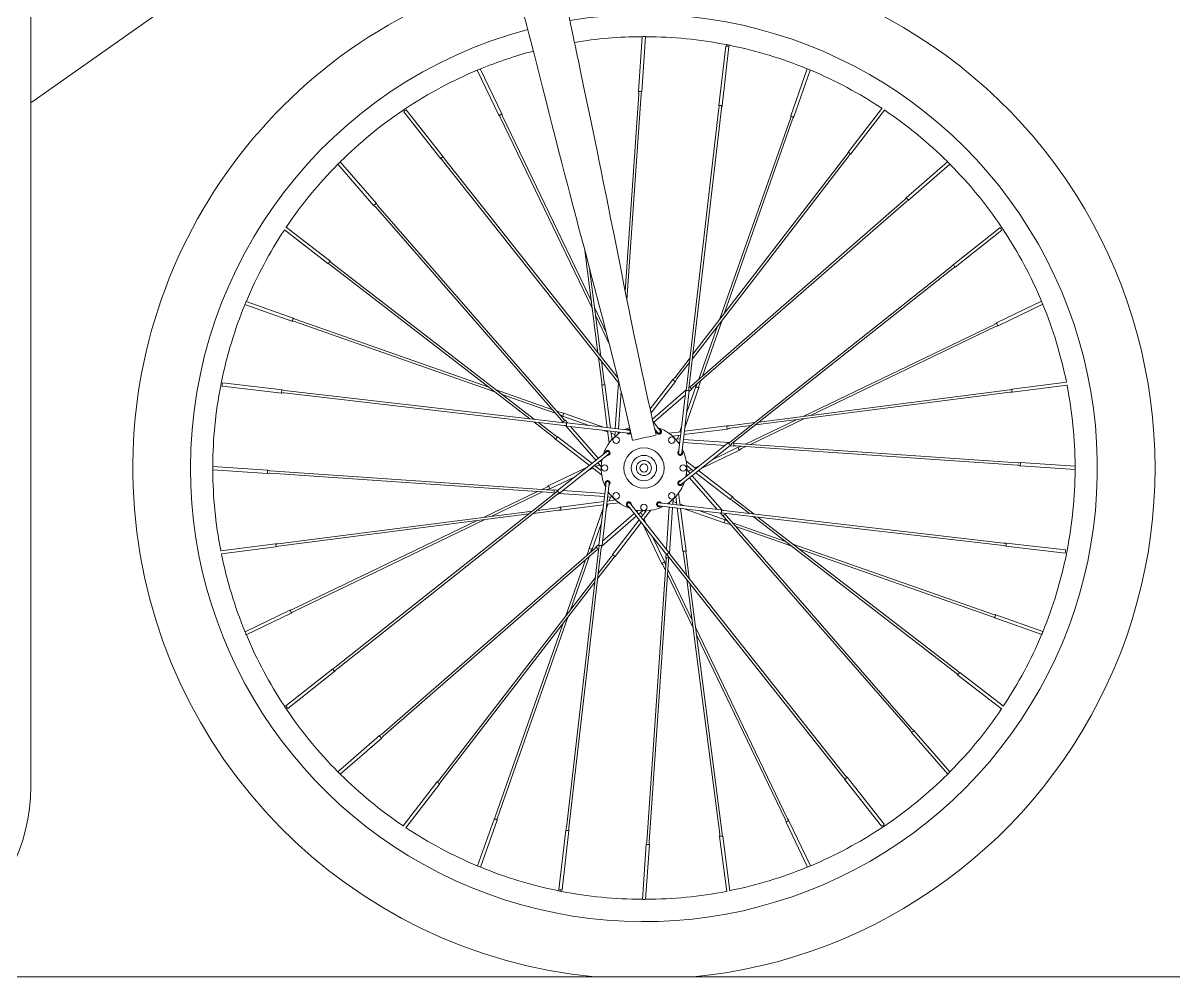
# Model space of a CAD drawing. Header units: inches. Extents: x -27 to 495, y -3 to 144.
# Drawn here: x 351.54 to 380.09, y 101.92 to 125.57 of the extents above; entities that cross this region are included whole.
import ezdxf

# ---------------------------------------------------------------- set-up
doc = ezdxf.new("R2010")
doc.units = ezdxf.units.IN
doc.layers.add('ZANO_R', color=7, linetype='Continuous', lineweight=0)

msp = doc.modelspace()

# ---------------------------------------------------------------- linework, layer by layer
at = {"layer": 'ZANO_R'}
for p, q in [((351.73302, 106.64165), (351.73302, 133.88574)), ((351.73302, 123.59421), (358.46796, 128.34328)), ((366.89924, 125.23632), (366.80576, 123.87568)), ((366.88557, 123.87019), (366.97944, 125.23653)), ((368.97186, 124.9994), (368.801, 123.52653)), ((368.88047, 123.51732), (369.05133, 124.99018)), ((362.80357, 124.40345), (362.80198, 124.40267)), ((362.80725, 124.40503), (363.34246, 123.29086)), ((363.41457, 123.3255), (362.88102, 124.43621)), ((370.99419, 124.43856), (370.5848, 123.27228)), ((370.66028, 123.24578), (371.06823, 124.40794)), ((366.8115, 123.8133), (366.47592, 118.92904)), ((366.52076, 118.70631), (366.87135, 123.80918)), ((360.98068, 123.3716), (361.90133, 122.20931)), ((361.96404, 122.25898), (361.04339, 123.42127)), ((368.80382, 123.46406), (367.99811, 116.51866)), ((368.05771, 116.51175), (368.86342, 123.45715)), ((372.84563, 123.45892), (372.01276, 122.37963)), ((372.0761, 122.33076), (372.91274, 123.41493)), ((363.3782, 123.23955), (365.66139, 118.4865)), ((365.63698, 118.67587), (363.43228, 123.26553)), ((370.57379, 123.21072), (368.82734, 118.23535)), ((368.94399, 118.38651), (370.6304, 123.19085)), ((368.14346, 117.25092), (372.0304, 122.28791)), ((371.9829, 122.32456), (368.15687, 117.36651)), ((359.34758, 122.07357), (360.2436, 121.04534)), ((360.30391, 121.0979), (359.40415, 122.13042)), ((361.9475, 122.16713), (366.28892, 116.68627)), ((366.29289, 116.77789), (361.99453, 122.20438)), ((374.47548, 122.13291), (373.44725, 121.23688)), ((373.49981, 121.17657), (374.53233, 122.07633)), ((373.4072, 121.18871), (368.12691, 116.58734)), ((368.16633, 116.54211), (373.44662, 121.14348)), ((360.29177, 121.00529), (364.89314, 115.725)), ((364.93838, 115.76442), (360.337, 121.04471)), ((359.14973, 119.67419), (358.06555, 120.51083)), ((358.02156, 120.44372), (359.10085, 119.61085)), ((375.77351, 120.49981), (374.61122, 119.57915)), ((374.66089, 119.51644), (375.82318, 120.4371)), ((365.4746, 119.93591), (365.80166, 117.39805)), ((359.15592, 119.58099), (364.11397, 115.75496)), ((364.22956, 115.74155), (359.19258, 119.62849)), ((365.87391, 117.30683), (365.5926, 119.48971)), ((374.56904, 119.53298), (369.08818, 115.19156)), ((369.12543, 115.14453), (374.60629, 119.48595)), ((357.04192, 118.59228), (358.2082, 118.18289)), ((358.2347, 118.25838), (357.07254, 118.66632)), ((376.80694, 118.67323), (375.69277, 118.13803)), ((375.72741, 118.06591), (376.83764, 118.59923)), ((363.09397, 116.54208), (358.28964, 118.22849)), ((366.00834, 117.90279), (365.71966, 118.50376)), ((365.74406, 118.31439), (366.08481, 117.60503)), ((358.26976, 118.17188), (363.24513, 116.42543)), ((368.76409, 118.05519), (368.30259, 116.74043)), ((368.3942, 116.82026), (368.88074, 118.20635)), ((375.64145, 118.10228), (370.88841, 115.81909)), ((371.07778, 115.8435), (375.66743, 118.0482)), ((365.81653, 117.28264), (365.8964, 116.66291)), ((365.9559, 116.67058), (365.88878, 117.19143)), ((368.08578, 117.27439), (367.70404, 116.7797)), ((367.75154, 116.74305), (368.07237, 117.1588)), ((356.48108, 116.56995), (357.95395, 116.39909)), ((357.96316, 116.47856), (356.4903, 116.64942)), ((365.89438, 116.6003), (366.03068, 115.54268)), ((366.11257, 115.53318), (365.97373, 116.61052)), ((366.30941, 116.65134), (366.23164, 115.51937)), ((366.31941, 116.63167), (366.33315, 116.61432)), ((367.65834, 116.73685), (367.09459, 116.0063)), ((367.11776, 115.90537), (367.72168, 116.68798)), ((367.95488, 115.53851), (368.30359, 116.53195)), ((368.22811, 116.55844), (367.99673, 115.89928)), ((368.07372, 116.55425), (368.0614, 116.54351)), ((368.26234, 116.62577), (368.25799, 116.61338)), ((368.3146, 116.59351), (368.35395, 116.70561)), ((377.4234, 116.67135), (376.0713, 116.49711)), ((376.08152, 116.41776), (377.43975, 116.5928)), ((358.01642, 116.40191), (364.96182, 115.5962)), ((364.96874, 115.6558), (358.02333, 116.46151)), ((364.66022, 115.99229), (363.27413, 116.47884)), ((363.4253, 116.36219), (364.74005, 115.90068)), ((366.3112, 115.51014), (366.37521, 116.44194)), ((367.9879, 116.47947), (367.15312, 115.75202)), ((367.18221, 115.67126), (367.96931, 116.35715)), ((367.98106, 116.45849), (367.8102, 114.98563)), ((367.88967, 114.97641), (368.06053, 116.44927)), ((368.0589, 116.43523), (368.12627, 116.49394)), ((369.70874, 115.60657), (376.01891, 116.41978)), ((376.01124, 116.47928), (369.79996, 115.67882)), ((364.88697, 115.9127), (364.77488, 115.95204)), ((364.20609, 115.68387), (364.70078, 115.30213)), ((364.73743, 115.34963), (364.32168, 115.67046)), ((364.85471, 115.86043), (364.8671, 115.85608)), ((364.92204, 115.8262), (365.5812, 115.59482)), ((364.92623, 115.67181), (364.93697, 115.65949)), ((365.94197, 115.55297), (364.94853, 115.90169)), ((365.04525, 115.65699), (364.98654, 115.72437)), ((366.50407, 115.48776), (365.03121, 115.65862)), ((367.30278, 115.51905), (367.16746, 115.68988)), ((369.68455, 115.66395), (369.06482, 115.58409)), ((370.7163, 115.73642), (369.46029, 115.13308)), ((369.58152, 115.12475), (370.90567, 115.76082)), ((365.00101, 115.58599), (365.74644, 114.73058)), ((365.02199, 115.57916), (366.49485, 115.4083)), ((365.80922, 114.7803), (365.12333, 115.5674)), ((365.92389, 115.47453), (366.04494, 115.43204)), ((366.04122, 115.46092), (366.07982, 115.16134)), ((366.14935, 115.24773), (366.1231, 115.45142)), ((366.12942, 115.40238), (366.22138, 115.3701)), ((366.22615, 115.43947), (366.21777, 115.31746)), ((366.30285, 115.38865), (366.30571, 115.43024)), ((366.33799, 115.41396), (366.30537, 115.42541)), ((366.52498, 115.48534), (366.54416, 115.49781)), ((367.21057, 115.50662), (367.24007, 115.46938)), ((367.86283, 115.43927), (367.56325, 115.40066)), ((367.87644, 115.55659), (367.83395, 115.43554)), ((367.93509, 115.36792), (369.01243, 115.50676)), ((369.00221, 115.5861), (367.94459, 115.4498)), ((369.07249, 115.52458), (369.59333, 115.5917)), ((364.74363, 115.25643), (365.58786, 114.60496)), ((365.65248, 114.65614), (364.7925, 115.31977)), ((367.64964, 115.33113), (367.85333, 115.35738)), ((367.84137, 115.25433), (367.71937, 115.26271)), ((367.80429, 115.35106), (367.77201, 115.2591)), ((367.79056, 115.17763), (367.83215, 115.17478)), ((367.81587, 115.14249), (367.82732, 115.17511)), ((369.03358, 115.16107), (367.87129, 114.24042)), ((367.91205, 115.16929), (368.95361, 115.09773)), ((367.92096, 114.1777), (369.08325, 115.09836)), ((369.05324, 115.17107), (367.92127, 115.24884)), ((369.07217, 115.08958), (369.16132, 115.08345)), ((369.1668, 115.16327), (369.1505, 115.16439)), ((369.2237, 115.08919), (376.21109, 114.60913)), ((376.21521, 114.66899), (369.22781, 115.14905)), ((365.96143, 114.90087), (364.79914, 113.98021)), ((364.84881, 113.9175), (366.0111, 114.83816)), ((368.36454, 114.52906), (369.31358, 114.98495)), ((369.27894, 115.05706), (368.64923, 114.75457)), ((369.35076, 115.08046), (369.33892, 115.07478)), ((369.3649, 115.02069), (369.47199, 115.07213)), ((357.61029, 114.48366), (356.24395, 114.57754)), ((365.51785, 114.54951), (364.56881, 114.09362)), ((365.56053, 114.48126), (365.67617, 114.53681)), ((365.65312, 114.5546), (365.89226, 114.37006)), ((365.88033, 114.48031), (365.71774, 114.60578)), ((365.75688, 114.57558), (365.84474, 114.61778)), ((365.79906, 114.6702), (365.8794, 114.578)), ((365.88922, 114.6885), (365.86184, 114.71993)), ((365.89618, 114.73124), (365.86502, 114.71628)), ((368.22927, 114.52397), (367.99013, 114.70851)), ((368.00206, 114.59826), (368.16465, 114.47279)), ((368.32186, 114.59731), (368.20622, 114.54176)), ((376.2721, 114.59491), (377.63843, 114.50104)), ((377.63824, 114.58124), (376.27759, 114.67472)), ((356.24416, 114.49733), (357.6048, 114.40385)), ((357.66719, 114.40959), (364.65458, 113.92952)), ((364.65869, 113.98938), (357.6713, 114.46945)), ((364.60345, 114.02151), (365.23316, 114.324)), ((367.98621, 114.34733), (368.01737, 114.3623)), ((367.99317, 114.39007), (368.02055, 114.35865)), ((368.08333, 114.40838), (368.00299, 114.50057)), ((368.12551, 114.50299), (368.03765, 114.46079)), ((368.07317, 114.29827), (368.75906, 113.51117)), ((368.88138, 113.49258), (368.13595, 114.348)), ((368.22991, 114.42243), (369.08989, 113.7588)), ((369.13876, 113.82214), (368.29453, 114.47361)), ((364.30087, 113.95382), (362.97672, 113.31775)), ((363.16609, 113.34215), (364.4221, 113.94549)), ((364.51749, 114.05788), (364.4104, 114.00644)), ((364.53163, 113.99811), (364.54347, 114.0038)), ((364.81022, 113.98899), (364.72107, 113.99512)), ((365.97034, 113.90929), (364.92878, 113.98085)), ((365.99272, 114.10216), (365.82186, 112.6293)), ((365.90133, 112.62008), (366.07219, 114.09295)), ((365.99791, 114.16617), (365.99902, 114.15651)), ((364.75696, 113.93404), (359.2761, 109.59262)), ((359.31335, 109.54559), (364.79421, 113.88701)), ((364.71559, 113.91531), (364.73189, 113.91419)), ((364.82915, 113.9075), (365.96112, 113.82973)), ((365.9473, 113.71066), (364.86996, 113.57182)), ((366.01956, 113.63931), (366.31914, 113.67792)), ((366.23275, 113.74744), (366.02906, 113.72119)), ((366.04102, 113.82424), (366.16302, 113.81586)), ((366.09183, 113.90094), (366.05024, 113.9038)), ((366.06652, 113.93608), (366.05507, 113.90347)), ((366.0781, 113.72751), (366.11038, 113.81948)), ((368.8604, 113.49942), (367.38754, 113.67028)), ((367.5444, 113.66461), (367.57702, 113.65317)), ((367.57954, 113.68992), (367.57668, 113.64834)), ((367.65624, 113.63911), (367.66462, 113.76111)), ((367.75297, 113.67619), (367.661, 113.70847)), ((367.73304, 113.83084), (367.75929, 113.62715)), ((367.84117, 113.61765), (367.80257, 113.91724)), ((369.14495, 113.72894), (369.56071, 113.40811)), ((369.6763, 113.3947), (369.18161, 113.77644)), ((364.17365, 113.472), (357.86348, 112.6588)), ((357.87115, 112.59929), (364.08243, 113.39975)), ((364.19784, 113.41462), (364.81757, 113.49449)), ((364.8099, 113.55399), (364.28906, 113.48687)), ((364.88018, 113.49247), (365.9378, 113.62877)), ((365.92751, 113.54006), (365.5788, 112.54662)), ((366.70018, 113.40731), (365.91308, 112.72142)), ((366.00595, 113.52198), (366.04844, 113.64303)), ((366.57961, 113.55952), (367.50027, 112.39723)), ((367.56298, 112.4469), (366.64232, 113.60919)), ((366.74924, 113.49427), (366.76421, 113.46311)), ((366.79198, 113.48732), (366.76056, 113.45993)), ((366.81028, 113.39715), (366.90248, 113.47749)), ((366.9049, 113.35497), (366.8627, 113.44283)), ((367.00017, 113.47842), (366.8747, 113.31583)), ((366.92588, 113.25121), (367.11042, 113.49035)), ((367.37832, 113.59081), (368.85118, 113.41995)), ((367.57119, 113.56844), (367.49963, 112.52687)), ((367.57298, 112.42724), (367.65075, 113.55921)), ((367.76982, 113.54539), (367.90866, 112.46805)), ((367.9585, 113.60404), (367.83745, 113.64653)), ((367.98801, 112.47827), (367.85171, 113.53589)), ((367.94042, 113.5256), (368.93386, 113.17689)), ((368.96035, 113.25237), (368.30119, 113.48375)), ((368.83714, 113.42158), (368.89585, 113.35421)), ((368.91365, 113.42277), (375.85906, 112.61706)), ((375.86597, 112.67666), (368.92057, 113.48237)), ((368.95616, 113.40677), (368.94542, 113.41908)), ((362.80461, 113.23507), (358.21496, 111.03037)), ((358.24093, 110.97629), (362.99398, 113.25948)), ((365.65428, 112.52013), (365.88566, 113.17929)), ((365.89449, 112.5991), (366.7499, 113.34453)), ((366.82434, 113.25057), (366.16071, 112.3906)), ((366.22405, 112.34172), (366.87552, 113.18595)), ((366.93097, 113.11594), (367.38686, 112.1669)), ((366.99922, 113.15862), (366.94367, 113.27426)), ((368.94401, 113.31415), (373.54539, 108.03386)), ((373.59062, 108.07328), (368.98925, 113.35357)), ((368.99542, 113.16588), (369.10751, 113.12653)), ((369.02768, 113.21814), (369.01529, 113.22249)), ((370.45709, 112.71639), (369.14234, 113.17789)), ((369.22217, 113.08628), (370.60826, 112.59974)), ((369.65283, 113.33702), (374.68981, 109.45008)), ((374.72647, 109.49758), (369.76842, 113.32361)), ((367.45897, 112.20154), (367.15648, 112.83125)), ((357.80087, 112.66081), (356.44266, 112.48578)), ((356.45899, 112.40722), (357.81109, 112.58147)), ((365.71606, 112.53647), (360.43577, 107.9351)), ((365.82468, 112.56683), (365.01897, 105.62142)), ((365.07857, 105.61451), (365.88428, 112.55991)), ((365.82349, 112.64335), (365.75612, 112.58464)), ((365.80867, 112.52432), (365.82099, 112.53506)), ((375.61263, 110.90669), (370.63726, 112.65315)), ((370.78842, 112.5365), (375.59275, 110.85008)), ((375.91923, 112.60001), (377.39209, 112.42915)), ((377.40131, 112.50862), (375.92844, 112.67948)), ((360.47519, 107.88986), (365.75548, 112.49123)), ((365.48819, 112.25831), (365.00165, 110.87222)), ((365.1183, 111.02339), (365.5798, 112.33814)), ((365.56779, 112.48507), (365.52844, 112.37297)), ((365.62005, 112.4528), (365.6244, 112.46519)), ((365.79661, 111.80418), (366.17835, 112.29887)), ((366.13085, 112.33553), (365.81002, 111.91977)), ((367.4911, 112.25678), (367.01104, 105.26939)), ((367.07089, 105.26528), (367.55096, 112.25267)), ((367.49149, 112.40832), (367.48536, 112.31916)), ((367.54644, 112.35505), (371.88786, 106.87419)), ((367.56518, 112.31368), (367.5663, 112.32998)), ((371.93489, 106.91144), (367.59347, 112.39231)), ((367.92649, 112.40799), (367.99361, 111.88715)), ((368.06586, 111.79593), (367.98599, 112.41566)), ((367.4226, 112.11559), (367.47404, 112.0085)), ((367.48237, 112.12973), (367.47668, 112.14157)), ((368.13833, 110.76419), (367.53499, 112.02019)), ((365.73893, 111.82765), (361.85199, 106.79067)), ((361.89949, 106.75401), (365.72552, 111.71206)), ((367.52666, 111.89896), (368.16273, 110.57481)), ((368.00848, 111.77174), (368.82168, 105.46157)), ((368.88119, 105.46924), (368.08073, 111.68052)), ((358.15498, 111.01266), (357.04475, 110.47935)), ((357.07545, 110.40534), (358.18962, 110.94055)), ((363.3086, 105.86786), (365.05505, 110.84322)), ((375.64769, 110.8202), (376.80985, 110.41226)), ((376.84047, 110.48629), (375.67418, 110.89568)), ((364.9384, 110.69206), (363.25199, 105.88773)), ((370.50419, 105.83903), (368.221, 110.59207)), ((368.24541, 110.4027), (370.45011, 105.81305)), ((359.2215, 109.56213), (358.05921, 108.64148)), ((358.10888, 108.57877), (359.27117, 109.49942)), ((374.73266, 109.40438), (375.81684, 108.56775)), ((375.86083, 108.63485), (374.78154, 109.46772)), ((373.57848, 107.98067), (374.47823, 106.94816)), ((374.53482, 107.005), (373.63879, 108.03323)), ((360.38258, 107.90201), (359.35006, 107.00225)), ((359.40691, 106.94567), (360.43514, 107.84169)), ((371.91835, 106.81959), (372.839, 105.6573)), ((372.90171, 105.70697), (371.98106, 106.86926)), ((361.80629, 106.74782), (360.96965, 105.66363)), ((361.03676, 105.61965), (361.86963, 106.69894)), ((363.2221, 105.83279), (362.81416, 104.67063)), ((362.8882, 104.64001), (363.29759, 105.8063)), ((370.46782, 105.75307), (371.00114, 104.64284)), ((371.07514, 104.67354), (370.53993, 105.78771)), ((365.00192, 105.56126), (364.83106, 104.08839)), ((364.91053, 104.07917), (365.08139, 105.55204)), ((368.81967, 105.39896), (368.99471, 104.04075)), ((369.07326, 104.05708), (368.89901, 105.40919)), ((366.99682, 105.20838), (366.90295, 103.84205)), ((366.98315, 103.84224), (367.07663, 105.20289)), ((310.13543, 101.91724), (398.52484, 101.91724)), ((365.7198, 101.91724), (366.94119, 101.91724)), ((366.94119, 101.91724), (368.16266, 101.91724))]:
    msp.add_line(p, q, dxfattribs=at)
at = {"layer": 'ZANO_R', "flags": 128}
for points in [[(363.97401, 125.75666), (364.03795, 125.50589), (364.09655, 125.27585), (364.14976, 125.06681), (364.18582, 124.92509), (364.21564, 124.80781), (364.23941, 124.71434), (364.26572, 124.61086), (364.29942, 124.47829), (364.34051, 124.31662), (364.42392, 123.98843), (364.50505, 123.66942), (364.58337, 123.3618), (364.659, 123.06528), (364.73816, 122.75569), (364.82495, 122.41757), (364.89673, 122.13917), (364.9732, 121.84405), (365.05151, 121.54332), (365.12066, 121.27883), (365.17948, 121.05456), (365.2274, 120.87228), (365.27348, 120.69727), (365.32131, 120.51591), (365.37128, 120.32669), (365.44758, 120.03805), (365.52966, 119.72776), (365.61846, 119.39188), (365.71709, 119.01812), (365.82554, 118.60548), (365.90571, 118.29872), (365.97242, 118.04192), (366.02495, 117.83846), (366.07823, 117.63084), (366.13639, 117.40258), (366.1973, 117.16144), (366.26044, 116.90887), (366.29921, 116.75236), (366.33645, 116.60091), (366.37216, 116.45454), (366.40638, 116.31323), (366.44125, 116.16809), (366.48364, 115.98996), (366.53454, 115.77354), (366.59359, 115.51874), (366.66035, 115.22545)], [(367.24487, 115.36081), (367.16635, 115.69462), (367.10104, 115.97787), (367.04831, 116.21038), (367.00764, 116.39202), (366.97248, 116.5507), (366.93619, 116.71603), (366.89879, 116.88801), (366.82862, 117.2151), (366.7624, 117.52865), (366.7015, 117.82086), (366.6601, 118.02145), (366.61754, 118.22918), (366.56463, 118.48922), (366.50393, 118.78962), (366.44574, 119.07928), (366.39104, 119.35271), (366.33973, 119.60987), (366.2574, 120.02313), (366.18255, 120.39884), (366.11479, 120.73838), (366.05182, 121.05301), (366.01839, 121.21954), (365.97866, 121.41697), (365.93225, 121.64686), (365.87907, 121.90919), (365.82307, 122.18398), (365.76948, 122.44548), (365.69639, 122.80001), (365.6287, 123.1266), (365.566, 123.42802), (365.50245, 123.7327), (365.43655, 124.04817), (365.36832, 124.37446), (365.3227, 124.59252), (365.28625, 124.76677), (365.26022, 124.89125), (365.24105, 124.98296), (365.21369, 125.11382), (365.17647, 125.29196), (365.12937, 125.51743), (365.07418, 125.78195)], [(366.89186, 125.23589), (366.8916, 125.23587), (366.89647, 125.23618), (366.90637, 125.23671), (366.92022, 125.23723), (366.93643, 125.23751), (366.95315, 125.23743), (366.96852, 125.23702), (366.98083, 125.23647), (366.98869, 125.23601), (366.99104, 125.23585)], [(368.97947, 125.04), (368.97912, 125.04004), (368.98324, 125.03949), (368.99244, 125.03819), (369.00568, 125.0361), (369.02144, 125.03329), (369.03788, 125.02999), (369.05315, 125.02657), (369.06561, 125.02354), (369.07387, 125.0214), (369.07701, 125.02056), (369.07684, 125.0206)], [(366.80497, 123.87513), (366.81159, 123.83869), (366.8101, 123.81338)], [(366.80578, 123.87542), (366.80576, 123.87568), (366.80894, 123.87759), (366.81772, 123.8788), (366.83075, 123.87912), (366.84605, 123.87849), (366.86129, 123.87702), (366.87415, 123.87492), (366.88268, 123.87253), (366.88557, 123.87019), (366.8855, 123.86992)], [(366.87276, 123.80909), (366.8743, 123.83214), (366.88617, 123.86965)], [(360.9574, 123.40573), (360.95713, 123.40552), (360.96066, 123.40822), (360.9683, 123.41395), (360.97929, 123.42193), (360.9925, 123.43112), (361.00646, 123.44039), (361.01959, 123.4487), (361.03038, 123.45525), (361.03752, 123.45944), (361.04008, 123.46092), (361.04003, 123.4609)], [(368.84143, 123.52794), (368.85658, 123.52571), (368.86932, 123.52292), (368.87771, 123.51997), (368.88047, 123.51732), (368.88038, 123.51702)], [(372.84278, 123.46065), (372.84364, 123.46015), (372.84567, 123.45897)], [(361.92893, 122.23889), (361.94121, 122.24803), (361.9522, 122.25506), (361.96022, 122.25891), (361.96404, 122.25898), (361.96419, 122.25872)], [(372.01182, 122.37966), (371.99708, 122.34563), (371.98178, 122.3254)], [(372.03152, 122.28705), (372.0456, 122.30536), (372.07626, 122.32994)], [(359.3423, 122.06761), (359.34396, 122.06951), (359.34925, 122.07545), (359.35761, 122.0846), (359.36826, 122.09581), (359.38005, 122.1077), (359.39166, 122.11891), (359.40176, 122.12827), (359.40908, 122.13485), (359.41268, 122.13801), (359.41245, 122.13782)], [(374.46968, 122.13804), (374.47106, 122.13683), (374.47665, 122.13187), (374.48554, 122.12376), (374.49662, 122.11329), (374.50851, 122.10155), (374.51983, 122.08986), (374.52941, 122.07957), (374.53628, 122.07194), (374.53978, 122.06797), (374.53969, 122.06807)], [(360.2438, 121.04518), (360.2436, 121.04534), (360.2445, 121.04895), (360.24985, 121.05601), (360.25884, 121.06544), (360.2701, 121.07582), (360.28192, 121.08556), (360.2925, 121.09317), (360.30022, 121.09751), (360.30391, 121.0979), (360.30406, 121.09766)], [(360.33806, 121.04563), (360.32286, 121.06302), (360.30472, 121.09794)], [(373.44631, 121.23705), (373.42522, 121.20661), (373.40627, 121.18976)], [(373.44709, 121.23668), (373.44725, 121.23688), (373.45086, 121.23598), (373.45792, 121.23063), (373.46735, 121.22164), (373.47773, 121.21038), (373.48747, 121.19856), (373.49508, 121.18799), (373.49942, 121.18026), (373.49981, 121.17657), (373.49956, 121.17642)], [(373.44754, 121.14242), (373.46493, 121.15762), (373.49985, 121.17576)], [(360.24343, 121.0444), (360.27387, 121.02331), (360.29072, 121.00437)], [(358.05834, 120.50088), (358.06618, 120.5117), (358.07205, 120.51954), (358.07491, 120.52328), (358.07472, 120.52304)], [(375.80749, 120.52327), (375.80853, 120.52191), (375.81299, 120.51603), (375.82009, 120.5064), (375.82889, 120.49401), (375.83826, 120.48019), (375.84711, 120.4665), (375.85452, 120.45449), (375.85982, 120.44559), (375.86253, 120.44094), (375.86248, 120.44101)], [(358.01958, 120.44045), (358.0209, 120.44273), (358.02151, 120.44376)], [(359.19343, 119.62961), (359.17512, 119.64369), (359.15054, 119.67435)], [(359.10082, 119.60992), (359.13485, 119.59517), (359.15509, 119.57987)], [(374.6408, 119.55155), (374.64994, 119.53927), (374.65697, 119.52828), (374.66082, 119.52026), (374.66089, 119.51644), (374.66062, 119.51629)], [(357.03979, 118.58665), (357.03974, 118.5865), (357.04076, 118.58952), (357.04355, 118.5975), (357.04793, 118.60951), (357.05358, 118.62413), (357.05997, 118.63964), (357.06637, 118.65428), (357.072, 118.66647), (357.07606, 118.67492), (357.07792, 118.67871), (357.07777, 118.6784)], [(356.44044, 116.57722), (356.44074, 116.57946), (356.4418, 116.58716), (356.44365, 116.59929), (356.44625, 116.61445), (356.44943, 116.63088), (356.45286, 116.64671), (356.45607, 116.6602), (356.45854, 116.6699), (356.45981, 116.6747), (356.45975, 116.67447)], [(365.895, 116.66273), (365.89799, 116.63983), (365.89369, 116.60072)], [(365.97365, 116.61077), (365.97373, 116.61052), (365.97098, 116.60802), (365.96261, 116.60512), (365.94989, 116.60227), (365.93477, 116.59989), (365.91953, 116.59836), (365.9065, 116.59789), (365.89767, 116.59858), (365.89438, 116.6003), (365.8944, 116.60059)], [(365.97439, 116.61121), (365.96078, 116.64566), (365.95729, 116.67077)], [(366.32594, 116.6423), (366.32036, 116.63537), (366.31941, 116.63167)], [(367.70293, 116.78056), (367.68884, 116.76225), (367.65815, 116.73764)], [(367.7218, 116.6882), (367.72168, 116.68798), (367.71797, 116.68815), (367.71, 116.69202), (367.69899, 116.69899), (367.68661, 116.70801), (367.67475, 116.71769), (367.66521, 116.72658), (367.65945, 116.7333), (367.65834, 116.73685), (367.65856, 116.73704)], [(367.72264, 116.68799), (367.73736, 116.72197), (367.75265, 116.7422)], [(368.12598, 116.58839), (368.10859, 116.5732), (368.07372, 116.55508)], [(368.12719, 116.49372), (368.1483, 116.52421), (368.16726, 116.54107)], [(368.26385, 116.53949), (368.24956, 116.54499), (368.23775, 116.55053), (368.23022, 116.55525), (368.22811, 116.55844), (368.22826, 116.55871)], [(377.42252, 116.6749), (377.42307, 116.67286), (377.42346, 116.67136)], [(377.43813, 116.60289), (377.43979, 116.59254), (377.44124, 116.58255), (377.44191, 116.57751), (377.44188, 116.57772)], [(357.95255, 116.43952), (357.95477, 116.45467), (357.95757, 116.46741), (357.96051, 116.4758), (357.96316, 116.47856), (357.96346, 116.47847)], [(376.07065, 116.49779), (376.03616, 116.48416), (376.01104, 116.48067)], [(376.01909, 116.41838), (376.04199, 116.42137), (376.08105, 116.41707)], [(364.89209, 115.72407), (364.90729, 115.70669), (364.9254, 115.67181)], [(364.94099, 115.86194), (364.93549, 115.84765), (364.92995, 115.83584), (364.92523, 115.82831), (364.92204, 115.8262), (364.92177, 115.82635)], [(364.98676, 115.72528), (364.95627, 115.7464), (364.93941, 115.76535)], [(366.47021, 115.49169), (366.5276, 115.51798), (366.58788, 115.54132)], [(366.49485, 115.4083), (366.50765, 115.40681), (366.52027, 115.40535), (366.53214, 115.40397), (366.5427, 115.40275), (366.55146, 115.40173), (366.55803, 115.40097), (366.56209, 115.4005), (366.56347, 115.40034)], [(366.57269, 115.4798), (366.57131, 115.47996), (366.56725, 115.48043), (366.56068, 115.4812), (366.55191, 115.48221), (366.54136, 115.48344), (366.52949, 115.48481), (366.51687, 115.48628), (366.50407, 115.48776)], [(367.24007, 115.46938), (367.24806, 115.45928), (367.25596, 115.44932), (367.26337, 115.43996), (367.26997, 115.43163), (367.27545, 115.42471), (367.27955, 115.41953), (367.2821, 115.41632), (367.28296, 115.41523)], [(367.34567, 115.46491), (367.34481, 115.46599), (367.34226, 115.4692), (367.33816, 115.47438), (367.33268, 115.4813), (367.32608, 115.48963), (367.31866, 115.49899), (367.31077, 115.50895), (367.30278, 115.51905)], [(369.01268, 115.50683), (369.01243, 115.50676), (369.00993, 115.5095), (369.00703, 115.51787), (369.00418, 115.53059), (369.0018, 115.54572), (369.00026, 115.56095), (368.9998, 115.57398), (369.00048, 115.58281), (369.00221, 115.5861), (369.00249, 115.58608)], [(369.06464, 115.58548), (369.04174, 115.58249), (369.00263, 115.5868)], [(369.01312, 115.50609), (369.04757, 115.5197), (369.07268, 115.5232)], [(364.69992, 115.30102), (364.71823, 115.28694), (364.74284, 115.25624)], [(364.79249, 115.32073), (364.75851, 115.33546), (364.73828, 115.35074)], [(364.79228, 115.31989), (364.7925, 115.31977), (364.79233, 115.31606), (364.78846, 115.30809), (364.78149, 115.29708), (364.77247, 115.2847), (364.76279, 115.27284), (364.7539, 115.2633), (364.74718, 115.25754), (364.74363, 115.25643), (364.74344, 115.25665)], [(367.2397, 115.35961), (367.24161, 115.35963), (367.20174, 115.34937)], [(369.16181, 115.08266), (369.1983, 115.08928), (369.22363, 115.0878)], [(369.2279, 115.15045), (369.20486, 115.152), (369.1674, 115.16385)], [(366.01558, 114.94376), (366.01449, 114.9429), (366.01128, 114.94036), (366.0061, 114.93625), (365.99918, 114.93077), (365.99085, 114.92417), (365.98149, 114.91676), (365.97153, 114.90887), (365.96143, 114.90087)], [(366.0111, 114.83816), (366.0212, 114.84616), (366.03116, 114.85405), (366.04052, 114.86146), (366.04886, 114.86806), (366.05577, 114.87354), (366.06095, 114.87765), (366.06416, 114.88019), (366.06525, 114.88105)], [(367.8039, 114.93128), (367.80271, 114.92867), (367.79948, 114.9124)], [(367.8102, 114.98563), (367.80872, 114.97283), (367.80725, 114.96021), (367.80588, 114.94834), (367.80465, 114.93779), (367.80364, 114.92902), (367.80288, 114.92245), (367.8024, 114.91839), (367.80224, 114.91701)], [(367.88171, 114.90779), (367.88187, 114.90917), (367.88234, 114.91324), (367.8831, 114.9198), (367.88412, 114.92857), (367.88535, 114.93913), (367.88672, 114.95099), (367.88819, 114.96361), (367.88967, 114.97641)], [(369.29081, 115.01839), (369.28459, 115.03238), (369.28016, 115.04465), (369.27817, 115.05331), (369.27894, 115.05706), (369.27924, 115.05715)], [(356.2446, 114.48989), (356.24462, 114.48955), (356.24434, 114.49405), (356.24382, 114.50362), (356.24329, 114.51723), (356.24298, 114.53334), (356.24304, 114.55009), (356.24343, 114.5656), (356.24398, 114.57818), (356.24445, 114.58639), (356.24464, 114.58929), (356.24464, 114.58925)], [(376.211, 114.60772), (376.23404, 114.60618), (376.27156, 114.59431)], [(376.27704, 114.67551), (376.2406, 114.66889), (376.21529, 114.67038)], [(376.27733, 114.6747), (376.27759, 114.67472), (376.2795, 114.67154), (376.28071, 114.66276), (376.28103, 114.64974), (376.2804, 114.63443), (376.27893, 114.61919), (376.27683, 114.60633), (376.27444, 114.5978), (376.2721, 114.59491), (376.27182, 114.59498)], [(377.6378, 114.58859), (377.63779, 114.58872), (377.63812, 114.58347), (377.63865, 114.57325), (377.63916, 114.55918), (377.63942, 114.54287), (377.63932, 114.52618), (377.63889, 114.51098), (377.63834, 114.49894), (377.63789, 114.49144), (377.63777, 114.4896)], [(357.60506, 114.40387), (357.6048, 114.40385), (357.60289, 114.40703), (357.60168, 114.41581), (357.60136, 114.42884), (357.60199, 114.44414), (357.60346, 114.45938), (357.60556, 114.47224), (357.60795, 114.48077), (357.61029, 114.48366), (357.61056, 114.48359)], [(357.60535, 114.40306), (357.64179, 114.40968), (357.6671, 114.4082)], [(357.6714, 114.47085), (357.64835, 114.4724), (357.61083, 114.48426)], [(367.87129, 114.24042), (367.86119, 114.23242), (367.85123, 114.22453), (367.84187, 114.21711), (367.83353, 114.21051), (367.82662, 114.20503), (367.82144, 114.20093), (367.81823, 114.19839), (367.81714, 114.19753)], [(364.59158, 114.06019), (364.5978, 114.04619), (364.60223, 114.03393), (364.60422, 114.02526), (364.60345, 114.02151), (364.60315, 114.02143)], [(364.72058, 113.99592), (364.68409, 113.98929), (364.65876, 113.99077)], [(366.00068, 114.17078), (366.00052, 114.1694), (366.00005, 114.16534), (365.99929, 114.15877), (365.99827, 114.15001), (365.99704, 114.13945), (365.99567, 114.12758), (365.9942, 114.11496), (365.99272, 114.10216)], [(366.07219, 114.09295), (366.07367, 114.10574), (366.07513, 114.11836), (366.07651, 114.13023), (366.07774, 114.14079), (366.07875, 114.14955), (366.07951, 114.15612), (366.07999, 114.16018), (366.08015, 114.16156)], [(367.86681, 114.13481), (367.8679, 114.13568), (367.87111, 114.13822), (367.87629, 114.14232), (367.88321, 114.1478), (367.89154, 114.1544), (367.9009, 114.16182), (367.91086, 114.16971), (367.92096, 114.1777)], [(364.65449, 113.92812), (364.67753, 113.92657), (364.71499, 113.91472)], [(366.64232, 113.60919), (366.63433, 113.61929), (366.62643, 113.62925), (366.61902, 113.63861), (366.61242, 113.64695), (366.60694, 113.65386), (366.60284, 113.65905), (366.60029, 113.66225), (366.59943, 113.66334)], [(367.38754, 113.67028), (367.37474, 113.67176), (367.36212, 113.67323), (367.35025, 113.6746), (367.33969, 113.67583), (367.33093, 113.67684), (367.32436, 113.67761), (367.3203, 113.67808), (367.31892, 113.67824)], [(369.09011, 113.75868), (369.08989, 113.7588), (369.09006, 113.76252), (369.09393, 113.77048), (369.1009, 113.78149), (369.10992, 113.79387), (369.1196, 113.80573), (369.12849, 113.81527), (369.13521, 113.82103), (369.13876, 113.82214), (369.13895, 113.82192)], [(369.0899, 113.75784), (369.12388, 113.74312), (369.14411, 113.72783)], [(369.18247, 113.77755), (369.16416, 113.79164), (369.13955, 113.82233)], [(364.86927, 113.57248), (364.83482, 113.55887), (364.80971, 113.55538)], [(364.81775, 113.49309), (364.84065, 113.49608), (364.87976, 113.49178)], [(364.86971, 113.57174), (364.86996, 113.57182), (364.87246, 113.56907), (364.87536, 113.5607), (364.87821, 113.54798), (364.88059, 113.53286), (364.88213, 113.51762), (364.88259, 113.5046), (364.88191, 113.49577), (364.88018, 113.49247), (364.87989, 113.49249)], [(366.53672, 113.61367), (366.53758, 113.61258), (366.54013, 113.60937), (366.54423, 113.60419), (366.54971, 113.59727), (366.55631, 113.58894), (366.56372, 113.57958), (366.57162, 113.56962), (366.57961, 113.55952)], [(366.94119, 113.47679), (366.82008, 113.48371), (366.73049, 113.49789)], [(367.3097, 113.59877), (367.31108, 113.59861), (367.31514, 113.59814), (367.32171, 113.59738), (367.33048, 113.59636), (367.34103, 113.59514), (367.3529, 113.59376), (367.36552, 113.5923), (367.37832, 113.59081)], [(368.9903, 113.3545), (368.9751, 113.37189), (368.95699, 113.40676)], [(368.89563, 113.35329), (368.92612, 113.33218), (368.94298, 113.31322)], [(368.9414, 113.21663), (368.9469, 113.23092), (368.95244, 113.24273), (368.95716, 113.25027), (368.96035, 113.25237), (368.96062, 113.25222)], [(357.86329, 112.66019), (357.8404, 112.6572), (357.80134, 112.6615)], [(357.81174, 112.58078), (357.84623, 112.59441), (357.87135, 112.59791)], [(365.61854, 112.53909), (365.63283, 112.53358), (365.64464, 112.52805), (365.65217, 112.52332), (365.65428, 112.52013), (365.65413, 112.51986)], [(365.7552, 112.58485), (365.73409, 112.55436), (365.71513, 112.5375)], [(365.75641, 112.49018), (365.7738, 112.50538), (365.80867, 112.52349)], [(375.92984, 112.63905), (375.92762, 112.6239), (375.92482, 112.61116), (375.92188, 112.60277), (375.91923, 112.60001), (375.91893, 112.6001)], [(356.45974, 112.40413), (356.45978, 112.40398), (356.45893, 112.40721)], [(366.15975, 112.39058), (366.14503, 112.3566), (366.12974, 112.33637)], [(366.16059, 112.39037), (366.16071, 112.3906), (366.16442, 112.39042), (366.17239, 112.38655), (366.1834, 112.37958), (366.19578, 112.37057), (366.20764, 112.36088), (366.21718, 112.352), (366.22294, 112.34527), (366.22405, 112.34172), (366.22383, 112.34153)], [(366.17946, 112.29801), (366.19355, 112.31632), (366.22424, 112.34093)], [(367.48456, 112.31867), (367.49119, 112.28218), (367.48971, 112.25685)], [(367.55236, 112.25258), (367.55391, 112.27562), (367.56576, 112.31309)], [(367.908, 112.46736), (367.92161, 112.43292), (367.9251, 112.4078)], [(367.90874, 112.4678), (367.90866, 112.46805), (367.91141, 112.47055), (367.91978, 112.47345), (367.9325, 112.4763), (367.94762, 112.47868), (367.96286, 112.48022), (367.97589, 112.48068), (367.98472, 112.48), (367.98801, 112.47827), (367.98799, 112.47799)], [(367.98739, 112.41584), (367.9844, 112.43875), (367.9887, 112.47785)], [(377.4419, 112.50101), (377.44195, 112.50136), (377.4414, 112.49724), (377.44009, 112.48804), (377.43801, 112.4748), (377.4352, 112.45904), (377.4319, 112.4426), (377.42848, 112.42733), (377.42545, 112.41487), (377.42331, 112.40661), (377.42247, 112.40347), (377.42251, 112.40364)], [(367.42029, 112.18967), (367.43429, 112.19589), (367.44656, 112.20032), (367.45522, 112.20231), (367.45897, 112.20154), (367.45906, 112.20124)], [(357.0767, 110.40233), (357.078, 110.3997), (357.07681, 110.40212), (357.07332, 110.40933), (357.06805, 110.4206), (357.06175, 110.43476), (357.05528, 110.45021), (357.04938, 110.46521), (357.04462, 110.47808), (357.04136, 110.48731), (357.03984, 110.49177), (357.03994, 110.49148)], [(376.84255, 110.49178), (376.84264, 110.49204), (376.84149, 110.48867), (376.8386, 110.48039), (376.83412, 110.46815), (376.8284, 110.45341), (376.82199, 110.43791), (376.81561, 110.42339), (376.81006, 110.41141), (376.80613, 110.40325), (376.80443, 110.39979), (376.80458, 110.40008)], [(359.24159, 109.52702), (359.23245, 109.53931), (359.22542, 109.55029), (359.22157, 109.55831), (359.2215, 109.56213), (359.22177, 109.56228)], [(374.68896, 109.44896), (374.70727, 109.43488), (374.73185, 109.40423)], [(374.78157, 109.46866), (374.74754, 109.48341), (374.7273, 109.4987)], [(358.07321, 108.55751), (358.07511, 108.55503), (358.07358, 108.55702), (358.06886, 108.56327), (358.06156, 108.57319), (358.05266, 108.58578), (358.04329, 108.59965), (358.03454, 108.61325), (358.02729, 108.62503), (358.02222, 108.63358), (358.01976, 108.63782), (358.01989, 108.6376)], [(375.86256, 108.6377), (375.86206, 108.63684), (375.86088, 108.63481)], [(373.54433, 108.03294), (373.55953, 108.01555), (373.57766, 107.98063)], [(373.63859, 108.03339), (373.63879, 108.03323), (373.63789, 108.02962), (373.63254, 108.02256), (373.62355, 108.01313), (373.61229, 108.00275), (373.60047, 107.99302), (373.58989, 107.9854), (373.58217, 107.98106), (373.57848, 107.98067), (373.57833, 107.98092)], [(373.63896, 108.03417), (373.60852, 108.05526), (373.59167, 108.07421)], [(360.43485, 107.93616), (360.41746, 107.92095), (360.38254, 107.90282)], [(360.4353, 107.84189), (360.43514, 107.84169), (360.43153, 107.84259), (360.42447, 107.84794), (360.41504, 107.85693), (360.40466, 107.86819), (360.39492, 107.88001), (360.38731, 107.89059), (360.38297, 107.89831), (360.38258, 107.90201), (360.38283, 107.90215)], [(360.43608, 107.84152), (360.45717, 107.87197), (360.47612, 107.88882)], [(371.95346, 106.83968), (371.94118, 106.83054), (371.93019, 106.82351), (371.92217, 106.81966), (371.91835, 106.81959), (371.9182, 106.81986)], [(361.85087, 106.79152), (361.83679, 106.77322), (361.80613, 106.74864)], [(361.87057, 106.69891), (361.88531, 106.73294), (361.90061, 106.75318)], [(360.97797, 105.65762), (360.97026, 105.66318), (360.96187, 105.66944), (360.95748, 105.67279), (360.9575, 105.67277)], [(372.92489, 105.67277), (372.92491, 105.67279), (372.92054, 105.66945), (372.91218, 105.66322), (372.90066, 105.65491), (372.88718, 105.64561), (372.87326, 105.63646), (372.86047, 105.62844), (372.85029, 105.62231), (372.84399, 105.61862), (372.84238, 105.61769), (372.84441, 105.61887)], [(361.03973, 105.61785), (361.0384, 105.61862), (361.03672, 105.6196)], [(365.04096, 105.55064), (365.02581, 105.55286), (365.01307, 105.55566), (365.00468, 105.55861), (365.00192, 105.56126), (365.00201, 105.56155)], [(368.82029, 105.46139), (368.82328, 105.43849), (368.81898, 105.39943)], [(368.8997, 105.40983), (368.88607, 105.44432), (368.88257, 105.46944)], [(367.00963, 105.26949), (367.00809, 105.24644), (366.99622, 105.20892)], [(367.07661, 105.20315), (367.07663, 105.20289), (367.07345, 105.20098), (367.06467, 105.19977), (367.05164, 105.19946), (367.03634, 105.20008), (367.0211, 105.20155), (367.00824, 105.20365), (366.99971, 105.20604), (366.99682, 105.20838), (366.99689, 105.20866)], [(367.07742, 105.20344), (367.0708, 105.23988), (367.07229, 105.26519)], [(364.90301, 104.03857), (364.90334, 104.03852), (364.89951, 104.03903), (364.89056, 104.0403), (364.87749, 104.04234), (364.86183, 104.04512), (364.84538, 104.0484), (364.83, 104.05182), (364.81735, 104.05489), (364.80884, 104.05709), (364.80541, 104.05801), (364.80567, 104.05794)], [(369.07635, 104.05784), (369.0765, 104.05787), (369.07327, 104.05702)]]:
    msp.add_lwpolyline(points, dxfattribs=at)
at = {"layer": 'ZANO_R'}
for centre, radius in [((366.25177, 115.22872), 0.08022), ((367.63062, 115.22872), 0.08022), ((366.94119, 114.53929), 0.5), ((366.94119, 114.53929), 0.31437), ((365.96619, 114.53929), 0.08022), ((366.94119, 114.53929), 0.1875), ((366.94119, 114.53929), 0.1), ((367.9162, 114.53929), 0.08022), ((366.25177, 113.84986), 0.08022), ((367.63062, 113.84986), 0.08022), ((366.94119, 113.56429), 0.08022)]:
    msp.add_circle(centre, radius, dxfattribs=at)
for centre, radius, start, end in [((366.94119, 114.53929), 12.68111, 275.527481, 99.663823), ((366.94119, 114.53929), 12.68111, 104.775314, 264.472875), ((366.94119, 114.53929), 11.25, 180, 99.397302), ((366.94119, 114.53929), 11.25, 104.833114, 180), ((366.94119, 114.53929), 10.69667, 90.264081, 99.272477), ((366.94119, 114.53929), 10.69667, 79.014987, 89.732907), ((366.94119, 114.53929), 10.69667, 104.861062, 112.23536), ((368.99961, 124.89151), 0.1114, 62.340806, 104.426466), ((366.94119, 114.53929), 10.69667, 67.764823, 78.483071), ((366.94119, 114.53929), 10.69667, 112.764356, 123.482312), ((363.13185, 123.73585), 0.74394, 108.691708, 116.301871), ((370.74994, 123.73446), 0.74546, 63.704584, 71.299322), ((366.94119, 114.53929), 10.69667, 56.51493, 67.235846), ((366.94119, 114.53929), 10.69667, 124.014563, 134.735671), ((361.07658, 123.31494), 0.11139, 107.338522, 149.426482), ((368.69239, 123.49216), 0.1136, 345.813872, 17.257131), ((368.82347, 123.47387), 0.05697, 71.629369, 113.218068), ((368.98211, 123.45769), 0.11757, 149.780151, 180.297113), ((372.54136, 122.90871), 0.62785, 52.346184, 54.673313), ((366.94119, 114.53929), 10.69667, 45.265965, 55.98604), ((363.34096, 123.38635), 0.09551, 270.897293, 320.418355), ((363.26884, 123.2037), 0.11376, 18.100927, 49.632085), ((363.53218, 123.32932), 0.1174, 182.151807, 212.585524), ((370.4711, 123.2627), 0.11378, 333.103048, 4.629828), ((370.65126, 123.34086), 0.0955, 225.897197, 275.419441), ((370.74608, 123.16535), 0.11734, 137.141512, 167.593593), ((361.95447, 122.18796), 0.05698, 116.63057, 158.214799), ((362.07806, 122.28868), 0.11755, 194.776419, 225.297607), ((372.07974, 122.417), 0.0767, 209.155561, 239.683801), ((372.09524, 122.405), 0.07667, 224.997107, 255.539145), ((366.94119, 114.53929), 10.69667, 135.267179, 145.985758), ((361.84888, 122.10825), 0.11354, 30.805721, 62.264726), ((366.94119, 114.53929), 10.69667, 34.015956, 44.735789), ((366.94119, 114.53929), 10.69667, 146.517684, 157.234999), ((375.71684, 120.40389), 0.11141, 17.341472, 59.424849), ((366.94119, 114.53929), 10.69667, 22.764711, 33.485853), ((359.07549, 119.69334), 0.07666, 314.994325, 345.537179), ((359.06352, 119.6778), 0.07665, 299.146456, 329.694119), ((374.51015, 119.63162), 0.11356, 300.807881, 332.262566), ((374.69061, 119.40239), 0.11759, 104.780716, 135.29331), ((374.58984, 119.52598), 0.05701, 26.644936, 68.202681), ((366.94119, 114.53929), 10.69667, 157.766986, 168.485611), ((376.13668, 118.34818), 0.74512, 18.702878, 26.300423), ((366.94119, 114.53929), 10.69667, 11.516527, 22.235809), ((358.13962, 118.24936), 0.0955, 315.896843, 5.418767), ((358.31515, 118.3442), 0.11736, 227.146091, 257.59044), ((358.21778, 118.0692), 0.11377, 63.103245, 94.631764), ((375.60559, 118.21166), 0.11379, 288.105958, 319.628267), ((375.73123, 117.9483), 0.11741, 92.152834, 122.585149), ((375.78826, 118.13952), 0.0955, 180.895673, 230.41846), ((366.94119, 114.53929), 10.69667, 169.016739, 179.732468), ((356.58896, 116.5977), 0.11139, 152.338468, 194.427135), ((366.20561, 116.60209), 0.11731, 14.864914, 45.323526), ((367.87956, 116.51807), 0.11743, 329.880583, 0.306611), ((368.16934, 116.48366), 0.11379, 165.829879, 197.354576), ((368.04041, 116.48517), 0.07669, 33.725883, 64.258674), ((368.0533, 116.4704), 0.07668, 17.877452, 48.414947), ((368.14212, 116.63898), 0.11754, 317.051245, 347.575876), ((368.29328, 116.58831), 0.05701, 238.915591, 280.479473), ((368.4171, 116.54155), 0.11359, 153.087384, 184.533886), ((366.94119, 114.53929), 10.69667, 0.263916, 10.985974), ((358.00661, 116.42157), 0.05696, 161.626076, 203.219842), ((357.98832, 116.2905), 0.11358, 75.811477, 107.259525), ((358.02282, 116.58031), 0.11768, 239.794582, 270.282681), ((368.00882, 116.35061), 0.11139, 62.338456, 104.42734), ((376.14502, 116.47617), 0.07664, 164.144804, 194.696635), ((376.14758, 116.45672), 0.0767, 180.000202, 210.5296), ((364.84149, 115.74019), 0.11756, 47.053528, 77.571669), ((364.93893, 116.01519), 0.11359, 243.087384, 274.533886), ((364.99529, 115.63852), 0.07667, 123.72177, 154.262787), ((364.8922, 115.89137), 0.05698, 328.906625, 10.488438), ((365.01007, 115.65141), 0.07666, 107.873222, 138.419177), ((364.99682, 115.76746), 0.11382, 255.834179, 287.350215), ((365.12987, 115.60691), 0.11139, 152.338456, 194.42734), ((364.96244, 115.47778), 0.1173, 59.863497, 90.323136), ((366.94119, 114.53929), 1.0625, 123.561761, 161.313644), ((366.56808, 115.44007), 0.0625, 213.174749, 326.420706), ((366.56808, 115.44007), 0.0625, 59.197092, 112.5), ((366.56808, 115.44007), 0.0425, 243.633007, 103.132853), ((366.56808, 115.44007), 0.04, 263.38293, 83.38293), ((367.31431, 115.44007), 0.0625, 168.174749, 88.59111), ((367.31431, 115.44007), 0.0425, 198.633007, 58.132853), ((366.94119, 114.53929), 1.0625, 33.561761, 71.313644), ((367.31431, 115.44007), 0.04, 218.38293, 38.38293), ((364.25285, 127.00113), 12.01913, 281.57996, 284.202476), ((368.97692, 115.06517), 0.11139, 17.337519, 59.427484), ((369.00399, 115.27487), 0.11731, 284.864914, 315.323526), ((369.18449, 115.04575), 0.11377, 120.827503, 152.357809), ((369.09307, 115.11841), 0.07668, 332.878815, 3.414855), ((369.09444, 115.13797), 0.07665, 348.71902, 19.267441), ((366.04041, 114.9124), 0.0625, 258.174749, 178.59111), ((366.04041, 114.9124), 0.0425, 288.633007, 148.132853), ((366.04041, 114.9124), 0.04, 308.38293, 128.38293), ((367.84198, 114.9124), 0.0625, 123.174749, 43.59111), ((367.84198, 114.9124), 0.0425, 180, 13.132853), ((367.84198, 114.9124), 0.04, 173.38293, 353.38293), ((366.94119, 114.53929), 1.0625, 348.561761, 26.313644), ((369.27509, 115.17482), 0.11755, 272.051628, 302.574116), ((369.34612, 115.03208), 0.05698, 193.908448, 235.488796), ((369.40063, 114.91149), 0.11358, 108.086366, 139.535452), ((366.94119, 114.53929), 1.0625, 168.561761, 206.313644), ((366.94119, 114.53929), 10.69667, 180.264568, 190.983612), ((366.04041, 114.16617), 0.0625, 303.174749, 223.59111), ((367.84198, 114.16617), 0.0625, 78.174749, 358.59111), ((366.94119, 114.53929), 10.69667, 349.015094, 359.733685), ((364.48177, 114.16707), 0.11357, 288.084793, 319.537024), ((364.60731, 113.90374), 0.11756, 92.053281, 122.572463), ((364.53627, 114.04649), 0.05698, 13.907314, 55.489931), ((364.78794, 113.9406), 0.07664, 168.717752, 199.26894), ((364.78932, 113.96016), 0.07668, 152.877868, 183.415802), ((364.69792, 114.03281), 0.11375, 300.82419, 332.359628), ((364.90547, 114.01341), 0.11139, 197.338021, 239.426983), ((366.04041, 114.16617), 0.0425, 333.633007, 180), ((366.04041, 114.16617), 0.04, 353.38293, 173.38293), ((366.94119, 114.53929), 1.0625, 213.561761, 251.313644), ((366.94119, 114.53929), 1.0625, 303.561761, 341.313644), ((367.84198, 114.16617), 0.0425, 108.633007, 180), ((367.84198, 114.16617), 0.0425, 180, 328.132853), ((367.84198, 114.16617), 0.04, 128.38293, 308.38293), ((364.8784, 113.8037), 0.11732, 104.865756, 135.32174), ((366.56808, 113.6385), 0.0625, 348.174749, 268.59111), ((366.56808, 113.6385), 0.0425, 18.633007, 180), ((366.56808, 113.6385), 0.04, 38.38293, 218.38293), ((367.31431, 113.6385), 0.0625, 33.174749, 313.59111), ((367.31431, 113.6385), 0.0425, 63.633007, 180), ((367.31431, 113.6385), 0.04, 83.38293, 263.38293), ((366.56808, 113.6385), 0.0425, 180, 238.132853), ((366.94119, 114.53929), 1.0625, 270, 296.313644), ((367.31431, 113.6385), 0.0425, 180, 283.132853), ((368.75252, 113.47166), 0.11139, 332.338047, 14.427652), ((368.88557, 113.31116), 0.11377, 75.827269, 107.357125), ((368.91996, 113.60084), 0.11735, 239.870658, 270.317028), ((368.87232, 113.42717), 0.07666, 287.874397, 318.419395), ((368.88712, 113.44004), 0.07664, 303.717755, 334.269314), ((368.9902, 113.1872), 0.05699, 148.91105, 190.483717), ((368.94347, 113.06341), 0.11356, 63.083103, 94.537743), ((369.04094, 113.33845), 0.11765, 227.06513, 257.562038), ((357.73485, 112.62186), 0.07665, 359.992959, 30.540054), ((357.73736, 112.60241), 0.07665, 344.14477, 14.694988), ((365.4653, 112.53702), 0.11359, 333.086645, 4.534413), ((365.58911, 112.49026), 0.05701, 58.917371, 100.479328), ((365.74029, 112.43958), 0.11756, 137.053528, 167.571669), ((365.82907, 112.60816), 0.07665, 197.872352, 228.420957), ((365.84196, 112.59338), 0.07666, 213.719521, 244.265036), ((365.71302, 112.59491), 0.11382, 345.834166, 17.350259), ((365.87357, 112.72797), 0.1114, 242.339286, 284.426511), ((366.00274, 112.56052), 0.11734, 149.868772, 180.318422), ((375.85958, 112.49831), 0.11763, 59.788013, 90.288762), ((375.89407, 112.78811), 0.11362, 255.815629, 287.255315), ((375.87579, 112.65701), 0.05696, 341.624206, 23.223372), ((357.06528, 112.58141), 0.62995, 187.31149, 189.656699), ((366.94119, 114.53929), 10.69667, 191.51392, 202.23574), ((367.52032, 112.38739), 0.07666, 242.874268, 273.419402), ((367.46707, 112.50357), 0.1114, 287.339512, 329.42615), ((367.44764, 112.29598), 0.11379, 30.830864, 62.353744), ((367.53988, 112.38604), 0.07665, 258.719283, 289.265748), ((367.67679, 112.4765), 0.11733, 194.866598, 225.319954), ((366.94119, 114.53929), 10.69667, 337.766237, 348.483156), ((377.29342, 112.48087), 0.1114, 332.341215, 14.426154), ((367.43399, 112.13436), 0.05698, 103.906571, 145.489307), ((367.31342, 112.07987), 0.11356, 18.081564, 49.537831), ((367.57685, 112.20544), 0.11768, 182.069693, 212.557801), ((358.09413, 110.93906), 0.0955, 0.895072, 50.420182), ((358.15118, 111.1302), 0.11734, 272.142761, 302.594245), ((358.27681, 110.86688), 0.11382, 108.1099, 139.624016), ((375.56726, 110.73441), 0.11732, 47.140305, 77.594709), ((375.66461, 111.00937), 0.11377, 243.10245, 274.63214), ((375.74276, 110.82922), 0.0955, 135.895698, 185.421219), ((366.94119, 114.53929), 10.69667, 202.767483, 213.485837), ((366.94119, 114.53929), 10.69667, 326.514758, 337.234616), ((359.19179, 109.67616), 0.11757, 284.779057, 315.296454), ((359.29253, 109.55257), 0.05699, 206.634826, 248.211667), ((359.37224, 109.44696), 0.11356, 120.807109, 152.263297), ((374.8069, 109.38523), 0.07667, 134.994505, 165.535553), ((374.81886, 109.40079), 0.07663, 119.141538, 149.697873), ((358.16554, 108.67468), 0.11139, 197.338854, 239.426808), ((366.94119, 114.53929), 10.69667, 214.01723, 224.735851), ((366.94119, 114.53929), 10.69667, 315.265382, 325.985936), ((375.32066, 108.93167), 0.61534, 322.324434, 324.698983), ((359.90325, 107.50134), 0.74508, 221.206763, 228.814634), ((366.94119, 114.53929), 10.69667, 225.265494, 235.985851), ((371.80444, 106.78995), 0.11743, 14.760659, 45.31391), ((372.0335, 106.97032), 0.11353, 210.804727, 242.268329), ((371.92791, 106.89063), 0.057, 296.638323, 338.207045), ((366.94119, 114.53929), 10.69667, 304.014136, 314.7358), ((373.97853, 107.50195), 0.74593, 311.211359, 318.810279), ((347.27107, 106.64165), 4.46194, 304.56972, 0), ((361.78715, 106.67359), 0.07666, 44.993932, 75.538656), ((361.80268, 106.66161), 0.07666, 29.147491, 59.693084), ((363.23112, 105.73772), 0.0955, 45.89718, 95.419024), ((363.13629, 105.91323), 0.11735, 317.144525, 347.592133), ((363.41128, 105.81587), 0.11378, 153.103555, 184.631507), ((370.35052, 105.74935), 0.11709, 2.110434, 32.626735), ((370.54143, 105.69222), 0.0955, 90.895228, 140.420041), ((370.61347, 105.87482), 0.11367, 198.088725, 229.646093), ((372.8058, 105.76364), 0.1114, 287.339971, 329.424813), ((366.94119, 114.53929), 10.69667, 236.515503, 247.235035), ((364.90028, 105.62088), 0.11757, 329.78101, 0.296254), ((365.05891, 105.60473), 0.05699, 251.635793, 293.210607), ((365.18998, 105.58641), 0.11358, 165.811232, 197.259763), ((368.85862, 105.33294), 0.07666, 89.993866, 120.539348), ((368.87807, 105.33544), 0.07666, 74.147503, 104.692863), ((366.94119, 114.53929), 10.69667, 292.765649, 303.484314), ((363.13228, 105.34373), 0.74504, 243.690352, 251.293727), ((366.94119, 114.53929), 10.69667, 247.764149, 258.483924), ((366.94119, 114.53929), 10.69667, 281.513917, 292.236146), ((370.7501, 105.34378), 0.74509, 288.706768, 296.314543), ((364.88278, 104.18706), 0.1114, 242.339531, 284.426254), ((366.94119, 114.53929), 10.69667, 259.015647, 269.735413), ((366.94119, 114.53929), 10.69667, 270.26433, 280.983744), ((368.89932, 104.66171), 0.62827, 277.308894, 279.660071), ((366.94119, 104.58607), 0.74502, 266.200602, 273.79893)]:
    msp.add_arc(centre, radius, start, end, dxfattribs=at)

doc.saveas('drawing.dxf')
